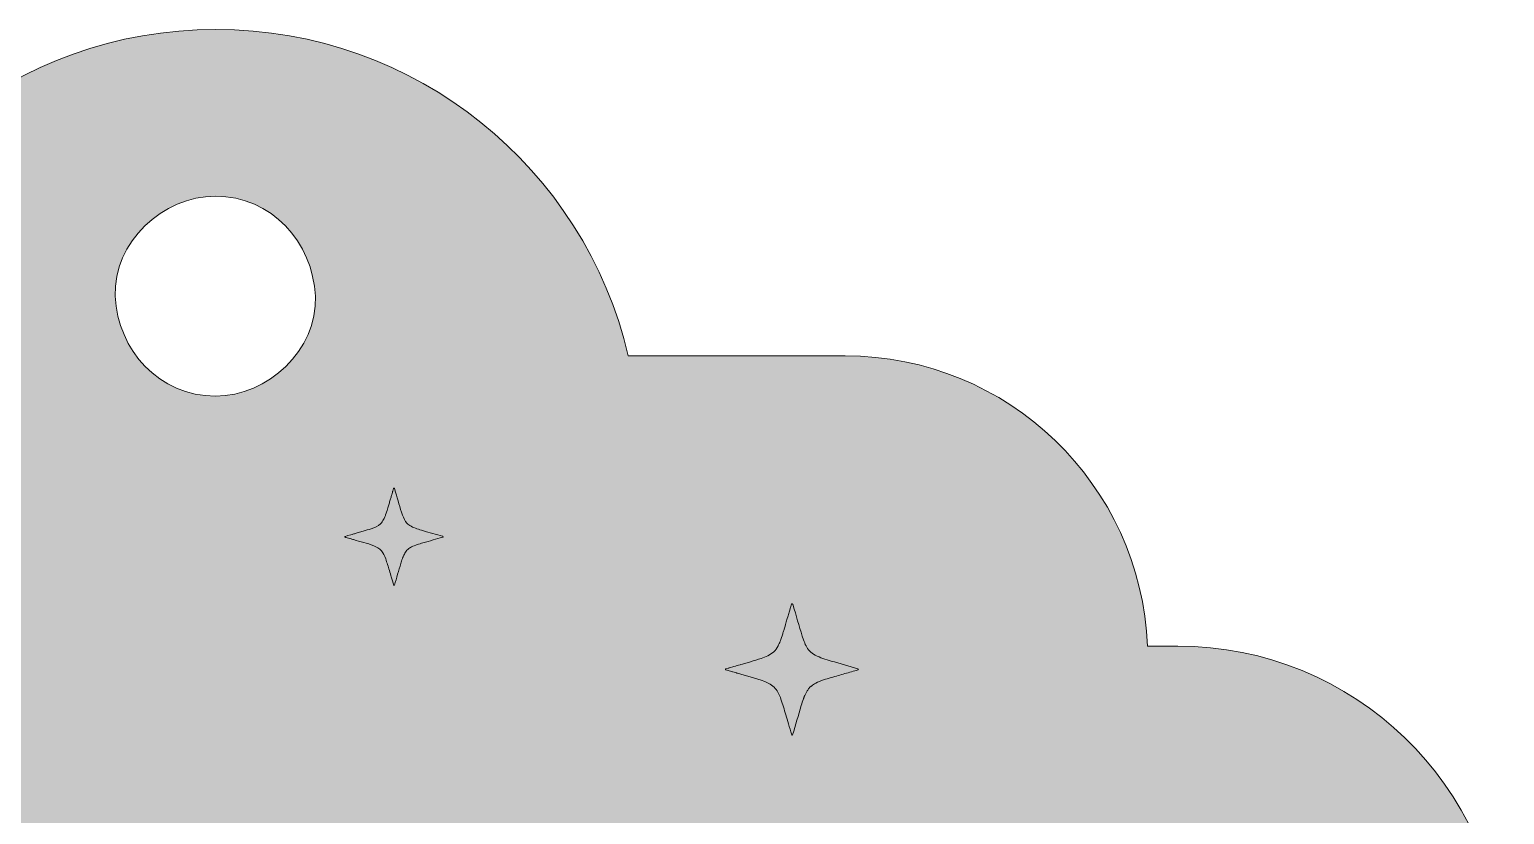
# Model space of a CAD drawing. Extents: x 254 to 755, y -942 to -58.
# Drawn here: x 468.2 to 755, y -210.2 to -57.5 of the extents above; entities that cross this region are included whole.
import ezdxf

# ---------------------------------------------------------------- set-up
doc = ezdxf.new("R2010")
doc.units = 0
doc.header["$MEASUREMENT"] = 0
doc.layers.add('Layer 1', color=7, linetype='Continuous', lineweight=0)

# ---------------------------------------------------------------- blocks, each defined once
blk = doc.blocks.new('Block_1')
at = {"layer": 'Layer 1', "true_color": 0xffdab2, "transparency": 33554687}
h = blk.add_hatch(color=41, dxfattribs=at)
h.dxf.hatch_style = 2
edge = h.paths.add_edge_path()
edge.add_spline(control_points=[(504.39, -89.95), (515.29, -89.95), (523.36, -98.87), (523.82, -109.4), (524.29, -119.91), (514.55, -128.85), (504.39, -128.85), (493.47, -128.85), (485.39, -119.94), (484.93, -109.4), (484.46, -98.9), (494.21, -89.95), (504.39, -89.95)], knot_values=[0, 0, 0, 0, 1, 1, 1, 2, 2, 2, 3, 3, 3, 4, 4, 4, 4], degree=3, periodic=0)
edge = h.paths.add_edge_path()
edge.add_spline(control_points=[(754.96, -238.63), (753.72, -204.64), (725.78, -177.48), (691.51, -177.48), (691.51, -177.48), (685.59, -177.48), (685.59, -177.48), (684.36, -146.07), (658.52, -121.02), (626.83, -121.02), (626.83, -121.02), (584.67, -121.02), (584.67, -121.02), (576.16, -84.61), (543.51, -57.51), (504.49, -57.51), (465.49, -57.51), (432.84, -84.61), (424.33, -121.02), (424.33, -121.02), (382.17, -121.02), (382.17, -121.02), (365.94, -121.02), (351.22, -127.61), (340.58, -138.24), (330.48, -148.36), (324.04, -162.19), (323.41, -177.48), (323.41, -177.48), (317.5, -177.48), (317.5, -177.48), (299.95, -177.48), (284.08, -184.58), (272.58, -196.08), (261.6, -207.07), (254.64, -222.02), (254.04, -238.63), (254.01, -239.41), (253.99, -240.19), (253.99, -240.98), (253.99, -240.98), (253.99, -914.95), (253.99, -914.95), (253.99, -930.16), (266.3, -942.49), (281.52, -942.49), (281.52, -942.49), (727.48, -942.49), (727.48, -942.49), (742.7, -942.49), (755.01, -930.16), (755.01, -914.95), (755.01, -914.95), (755.01, -240.98), (755.01, -240.98), (755.01, -240.19), (754.99, -239.41), (754.96, -238.63)], knot_values=[0, 0, 0, 0, 1, 1, 1, 2, 2, 2, 3, 3, 3, 4, 4, 4, 5, 5, 5, 6, 6, 6, 7, 7, 7, 8, 8, 8, 9, 9, 9, 10, 10, 10, 11, 11, 11, 12, 12, 12, 13, 13, 13, 14, 14, 14, 15, 15, 15, 16, 16, 16, 17, 17, 17, 18, 18, 18, 19, 19, 19, 19], degree=3, periodic=0)
at = {"layer": 'Layer 1'}
for points, knots in [([(754.96, -238.63), (753.72, -204.64), (725.78, -177.48), (691.51, -177.48), (691.51, -177.48), (685.59, -177.48), (685.59, -177.48), (684.36, -146.07), (658.52, -121.02), (626.83, -121.02), (626.83, -121.02), (584.67, -121.02), (584.67, -121.02), (576.16, -84.61), (543.51, -57.51), (504.49, -57.51), (465.49, -57.51), (432.84, -84.61), (424.33, -121.02), (424.33, -121.02), (382.17, -121.02), (382.17, -121.02), (365.94, -121.02), (351.22, -127.61), (340.58, -138.24), (330.48, -148.36), (324.04, -162.19), (323.41, -177.48), (323.41, -177.48), (317.5, -177.48), (317.5, -177.48), (299.95, -177.48), (284.08, -184.58), (272.58, -196.08), (261.6, -207.07), (254.64, -222.02), (254.04, -238.63), (254.01, -239.41), (253.99, -240.19), (253.99, -240.98), (253.99, -240.98), (253.99, -914.95), (253.99, -914.95), (253.99, -930.16), (266.3, -942.49), (281.52, -942.49), (281.52, -942.49), (727.48, -942.49), (727.48, -942.49), (742.7, -942.49), (755.01, -930.16), (755.01, -914.95), (755.01, -914.95), (755.01, -240.98), (755.01, -240.98), (755.01, -240.19), (754.99, -239.41), (754.96, -238.63)], [0, 0, 0, 0, 1, 1, 1, 2, 2, 2, 3, 3, 3, 4, 4, 4, 5, 5, 5, 6, 6, 6, 7, 7, 7, 8, 8, 8, 9, 9, 9, 10, 10, 10, 11, 11, 11, 12, 12, 12, 13, 13, 13, 14, 14, 14, 15, 15, 15, 16, 16, 16, 17, 17, 17, 18, 18, 18, 19, 19, 19, 19]), ([(504.39, -89.95), (515.29, -89.95), (523.36, -98.87), (523.82, -109.4), (524.29, -119.91), (514.55, -128.85), (504.39, -128.85), (493.47, -128.85), (485.39, -119.94), (484.93, -109.4), (484.46, -98.9), (494.21, -89.95), (504.39, -89.95)], [0, 0, 0, 0, 1, 1, 1, 2, 2, 2, 3, 3, 3, 4, 4, 4, 4])]:
    blk.add_open_spline(points, degree=3, knots=knots, dxfattribs=at)
blk = doc.blocks.new('Block_0')
at = {"layer": 'Layer 1', "true_color": 0x542400, "transparency": 33554687}
h = blk.add_hatch(color=38, dxfattribs=at)
h.dxf.hatch_style = 2
edge = h.paths.add_edge_path()
edge.add_spline(control_points=[(548.59, -156.12), (548.58, -156.12), (548.57, -156.12), (548.57, -156.12), (547.29, -155.75), (546, -155.39), (544.72, -155.01), (543.94, -154.78), (543.16, -154.56), (542.44, -154.17), (542.14, -154.01), (541.86, -153.82), (541.63, -153.57), (541.23, -153.11), (540.97, -152.56), (540.76, -151.98), (540.25, -150.52), (539.88, -149.02), (539.42, -147.54), (539.42, -147.54), (539.42, -147.54), (539.42, -147.54), (539.42, -147.54), (539.21, -146.84), (539.21, -146.84), (539.2, -146.83), (539.2, -146.82), (539.19, -146.81), (539.17, -146.78), (539.13, -146.76), (539.09, -146.77), (539.06, -146.78), (539.03, -146.8), (539.02, -146.84), (539.02, -146.84), (538.88, -147.32), (538.88, -147.32), (538.86, -147.38), (538.84, -147.44), (538.82, -147.51), (538.82, -147.51), (538.82, -147.51), (538.82, -147.51), (538.82, -147.51), (538.73, -147.83), (538.73, -147.83), (538.66, -148.05), (538.59, -148.27), (538.53, -148.5), (538.53, -148.5), (538.38, -149.04), (538.38, -149.04), (538.34, -149.15), (538.3, -149.27), (538.27, -149.38), (538.23, -149.51), (538.2, -149.64), (538.16, -149.77), (538.16, -149.77), (538.16, -149.78), (538.16, -149.78), (538.16, -149.78), (537.92, -150.6), (537.92, -150.6), (537.92, -150.6), (537.92, -150.6), (537.92, -150.6), (537.86, -150.76), (537.8, -150.92), (537.76, -151.09), (537.76, -151.09), (537.49, -151.93), (537.49, -151.93), (537.49, -151.93), (537.49, -151.93), (537.49, -151.93), (537.46, -152.01), (537.43, -152.09), (537.4, -152.17), (537.32, -152.4), (537.2, -152.61), (537.09, -152.83), (536.94, -153.15), (536.74, -153.46), (536.48, -153.69), (535.96, -154.14), (535.34, -154.43), (534.69, -154.64), (534.17, -154.81), (533.65, -154.97), (533.13, -155.12), (533.13, -155.12), (531.96, -155.45), (531.96, -155.45), (531.96, -155.45), (531.74, -155.52), (531.74, -155.52), (531.74, -155.52), (531.63, -155.55), (531.63, -155.55), (531.63, -155.55), (531.41, -155.61), (531.41, -155.61), (531.41, -155.61), (531.41, -155.61), (531.41, -155.61), (531.41, -155.61), (531.29, -155.65), (531.29, -155.65), (531.29, -155.65), (531.08, -155.71), (531.08, -155.71), (531.08, -155.71), (531.08, -155.71), (531.08, -155.71), (531.08, -155.71), (530.96, -155.74), (530.96, -155.74), (530.96, -155.74), (530.75, -155.8), (530.75, -155.8), (530.75, -155.8), (530.12, -155.98), (530.12, -155.98), (530.12, -155.98), (530.12, -155.98), (530.12, -155.98), (530.12, -155.98), (530.12, -155.98), (530.12, -155.98), (530.12, -155.98), (530, -156.01), (530, -156.01), (530, -156.01), (530, -156.01), (530, -156.01), (530, -156.01), (530, -156.01), (530, -156.01), (530, -156.01), (529.58, -156.13), (529.58, -156.13), (529.57, -156.14), (529.56, -156.14), (529.55, -156.15), (529.54, -156.17), (529.53, -156.18), (529.53, -156.2), (529.53, -156.21), (529.53, -156.22), (529.53, -156.23), (529.54, -156.25), (529.56, -156.26), (529.58, -156.27), (529.58, -156.27), (529.58, -156.27), (529.58, -156.27), (529.58, -156.27), (529.65, -156.29), (529.65, -156.29), (529.65, -156.29), (529.65, -156.29), (529.65, -156.29), (529.65, -156.29), (529.71, -156.31), (529.71, -156.31), (529.71, -156.31), (529.77, -156.33), (529.77, -156.33), (529.77, -156.33), (529.77, -156.33), (529.77, -156.33), (529.77, -156.33), (530.54, -156.55), (530.54, -156.55), (530.54, -156.55), (530.54, -156.55), (530.54, -156.55), (530.55, -156.56), (530.56, -156.56), (530.57, -156.56), (530.57, -156.56), (530.57, -156.56), (530.57, -156.56), (530.58, -156.57), (530.59, -156.57), (530.59, -156.57), (530.59, -156.57), (530.59, -156.57), (530.59, -156.57), (530.59, -156.57), (531.11, -156.72), (531.11, -156.72), (531.11, -156.72), (531.12, -156.72), (531.12, -156.72), (531.16, -156.74), (531.21, -156.75), (531.26, -156.77), (532.56, -157.16), (533.9, -157.46), (535.17, -157.95), (535.75, -158.18), (536.27, -158.47), (536.68, -158.95), (537.07, -159.4), (537.32, -159.93), (537.5, -160.49), (537.74, -161.24), (537.98, -162), (538.22, -162.76), (538.35, -163.18), (538.47, -163.61), (538.59, -164.03), (538.74, -164.55), (538.9, -165.07), (539.05, -165.61), (539.07, -165.64), (539.1, -165.66), (539.13, -165.66), (539.16, -165.66), (539.19, -165.64), (539.2, -165.61), (539.61, -164.21), (540.02, -162.81), (540.44, -161.42), (540.53, -161.09), (540.63, -160.77), (540.74, -160.45), (540.74, -160.45), (540.76, -160.41), (540.79, -160.34), (540.79, -160.33), (540.8, -160.32), (540.8, -160.3), (540.81, -160.28), (540.82, -160.26), (540.83, -160.23), (540.83, -160.22), (540.84, -160.22), (540.84, -160.21), (540.85, -160.18), (540.86, -160.16), (540.87, -160.13), (540.96, -159.93), (541.09, -159.65), (541.25, -159.38), (541.25, -159.38), (541.25, -159.38), (541.25, -159.37), (541.32, -159.26), (541.39, -159.14), (541.47, -159.04), (541.47, -159.03), (541.48, -159.03), (541.48, -159.02), (541.58, -158.89), (541.69, -158.77), (541.81, -158.67), (541.81, -158.67), (541.81, -158.67), (541.81, -158.67), (541.84, -158.65), (541.86, -158.63), (541.88, -158.61), (541.88, -158.61), (541.88, -158.61), (541.88, -158.61), (542.07, -158.45), (542.29, -158.31), (542.52, -158.19), (543.23, -157.82), (543.99, -157.61), (544.75, -157.38), (545.4, -157.19), (546.06, -157.02), (546.71, -156.83), (547.34, -156.65), (547.96, -156.47), (548.59, -156.29), (548.59, -156.29), (548.59, -156.29), (548.59, -156.29), (548.67, -156.26), (548.67, -156.15), (548.59, -156.12)], knot_values=[0, 0, 0, 0, 1, 1, 1, 2, 2, 2, 3, 3, 3, 4, 4, 4, 5, 5, 5, 6, 6, 6, 7, 7, 7, 8, 8, 8, 9, 9, 9, 10, 10, 10, 11, 11, 11, 12, 12, 12, 13, 13, 13, 14, 14, 14, 15, 15, 15, 16, 16, 16, 17, 17, 17, 18, 18, 18, 19, 19, 19, 20, 20, 20, 21, 21, 21, 22, 22, 22, 23, 23, 23, 24, 24, 24, 25, 25, 25, 26, 26, 26, 27, 27, 27, 28, 28, 28, 29, 29, 29, 30, 30, 30, 31, 31, 31, 32, 32, 32, 33, 33, 33, 34, 34, 34, 35, 35, 35, 36, 36, 36, 37, 37, 37, 38, 38, 38, 39, 39, 39, 40, 40, 40, 41, 41, 41, 42, 42, 42, 43, 43, 43, 44, 44, 44, 45, 45, 45, 46, 46, 46, 47, 47, 47, 48, 48, 48, 49, 49, 49, 50, 50, 50, 51, 51, 51, 52, 52, 52, 53, 53, 53, 54, 54, 54, 55, 55, 55, 56, 56, 56, 57, 57, 57, 58, 58, 58, 59, 59, 59, 60, 60, 60, 61, 61, 61, 62, 62, 62, 63, 63, 63, 64, 64, 64, 65, 65, 65, 66, 66, 66, 67, 67, 67, 68, 68, 68, 69, 69, 69, 70, 70, 70, 71, 71, 71, 72, 72, 72, 73, 73, 73, 74, 74, 74, 75, 75, 75, 76, 76, 76, 77, 77, 77, 78, 78, 78, 79, 79, 79, 80, 80, 80, 81, 81, 81, 82, 82, 82, 83, 83, 83, 84, 84, 84, 85, 85, 85, 86, 86, 86, 87, 87, 87, 88, 88, 88, 89, 89, 89, 90, 90, 90, 91, 91, 91, 92, 92, 92, 93, 93, 93, 94, 94, 94, 95, 95, 95, 95], degree=3, periodic=0)
h = blk.add_hatch(color=38, dxfattribs=at)
h.dxf.hatch_style = 2
edge = h.paths.add_edge_path()
edge.add_spline(control_points=[(629.32, -181.89), (629.31, -181.88), (629.3, -181.88), (629.28, -181.87), (627.55, -181.38), (625.82, -180.89), (624.09, -180.38), (623.04, -180.07), (621.97, -179.77), (621, -179.24), (620.59, -179.03), (620.21, -178.77), (619.91, -178.43), (619.36, -177.81), (619.01, -177.07), (618.73, -176.29), (618.04, -174.31), (617.54, -172.28), (616.92, -170.28), (616.92, -170.28), (616.92, -170.28), (616.92, -170.28), (616.92, -170.28), (616.63, -169.33), (616.63, -169.33), (616.63, -169.32), (616.62, -169.31), (616.62, -169.3), (616.58, -169.25), (616.52, -169.23), (616.47, -169.24), (616.43, -169.25), (616.39, -169.29), (616.38, -169.34), (616.38, -169.34), (616.19, -169.98), (616.19, -169.98), (616.16, -170.06), (616.14, -170.15), (616.11, -170.24), (616.11, -170.24), (616.11, -170.24), (616.11, -170.24), (616.11, -170.24), (615.99, -170.68), (615.99, -170.68), (615.89, -170.97), (615.8, -171.27), (615.72, -171.58), (615.72, -171.58), (615.51, -172.31), (615.51, -172.31), (615.46, -172.46), (615.41, -172.61), (615.37, -172.77), (615.32, -172.94), (615.27, -173.12), (615.22, -173.3), (615.22, -173.3), (615.22, -173.31), (615.22, -173.31), (615.22, -173.31), (614.89, -174.42), (614.89, -174.42), (614.89, -174.42), (614.89, -174.42), (614.89, -174.42), (614.82, -174.64), (614.73, -174.86), (614.68, -175.08), (614.68, -175.08), (614.31, -176.22), (614.31, -176.22), (614.31, -176.22), (614.31, -176.22), (614.31, -176.22), (614.27, -176.33), (614.23, -176.43), (614.19, -176.54), (614.08, -176.85), (613.92, -177.13), (613.78, -177.43), (613.57, -177.87), (613.3, -178.28), (612.94, -178.59), (612.24, -179.2), (611.4, -179.59), (610.52, -179.88), (609.82, -180.11), (609.12, -180.32), (608.42, -180.53), (608.42, -180.53), (606.84, -180.98), (606.84, -180.98), (606.84, -180.98), (606.54, -181.07), (606.54, -181.07), (606.54, -181.07), (606.39, -181.11), (606.39, -181.11), (606.39, -181.11), (606.09, -181.19), (606.09, -181.19), (606.09, -181.19), (606.09, -181.19), (606.09, -181.19), (606.09, -181.19), (605.93, -181.24), (605.93, -181.24), (605.93, -181.24), (605.65, -181.32), (605.65, -181.32), (605.65, -181.32), (605.65, -181.32), (605.65, -181.32), (605.65, -181.32), (605.48, -181.37), (605.48, -181.37), (605.48, -181.37), (605.2, -181.45), (605.2, -181.45), (605.2, -181.45), (604.35, -181.69), (604.35, -181.69), (604.35, -181.69), (604.35, -181.69), (604.35, -181.69), (604.35, -181.69), (604.35, -181.69), (604.35, -181.69), (604.35, -181.69), (604.19, -181.73), (604.19, -181.73), (604.19, -181.74), (604.19, -181.74), (604.19, -181.74), (604.19, -181.74), (604.19, -181.74), (604.19, -181.74), (604.19, -181.74), (603.62, -181.9), (603.62, -181.9), (603.6, -181.9), (603.59, -181.91), (603.58, -181.92), (603.56, -181.94), (603.55, -181.97), (603.55, -181.99), (603.55, -182), (603.55, -182.02), (603.56, -182.03), (603.57, -182.05), (603.59, -182.08), (603.62, -182.09), (603.62, -182.09), (603.62, -182.09), (603.62, -182.09), (603.62, -182.09), (603.71, -182.11), (603.71, -182.11), (603.71, -182.11), (603.71, -182.11), (603.71, -182.11), (603.71, -182.11), (603.79, -182.14), (603.79, -182.14), (603.79, -182.14), (603.87, -182.16), (603.87, -182.16), (603.87, -182.16), (603.87, -182.16), (603.87, -182.16), (603.87, -182.16), (604.92, -182.47), (604.92, -182.47), (604.92, -182.47), (604.92, -182.47), (604.92, -182.47), (604.93, -182.47), (604.95, -182.48), (604.96, -182.48), (604.96, -182.48), (604.96, -182.48), (604.96, -182.48), (604.97, -182.48), (604.98, -182.49), (604.99, -182.49), (604.99, -182.49), (604.99, -182.49), (604.99, -182.49), (604.99, -182.49), (605.69, -182.69), (605.69, -182.69), (605.69, -182.69), (605.69, -182.69), (605.69, -182.69), (605.76, -182.72), (605.82, -182.74), (605.88, -182.76), (607.65, -183.29), (609.45, -183.69), (611.18, -184.36), (611.95, -184.66), (612.66, -185.06), (613.22, -185.71), (613.74, -186.32), (614.08, -187.03), (614.32, -187.79), (614.65, -188.81), (614.98, -189.83), (615.3, -190.86), (615.48, -191.43), (615.63, -192), (615.8, -192.58), (616.01, -193.27), (616.21, -193.97), (616.43, -194.71), (616.44, -194.76), (616.48, -194.78), (616.52, -194.78), (616.56, -194.78), (616.61, -194.76), (616.62, -194.71), (617.18, -192.82), (617.73, -190.93), (618.29, -189.04), (618.42, -188.6), (618.55, -188.16), (618.71, -187.74), (618.71, -187.74), (618.73, -187.68), (618.77, -187.59), (618.77, -187.57), (618.78, -187.56), (618.79, -187.54), (618.8, -187.51), (618.81, -187.48), (618.83, -187.44), (618.83, -187.43), (618.84, -187.42), (618.84, -187.41), (618.85, -187.38), (618.87, -187.34), (618.88, -187.31), (619, -187.03), (619.18, -186.65), (619.39, -186.29), (619.39, -186.29), (619.39, -186.28), (619.4, -186.28), (619.49, -186.12), (619.59, -185.96), (619.69, -185.82), (619.7, -185.82), (619.7, -185.81), (619.7, -185.8), (619.84, -185.63), (619.99, -185.47), (620.16, -185.32), (620.16, -185.32), (620.16, -185.32), (620.16, -185.32), (620.19, -185.3), (620.22, -185.27), (620.24, -185.25), (620.25, -185.25), (620.25, -185.25), (620.25, -185.25), (620.51, -185.03), (620.8, -184.84), (621.11, -184.68), (622.07, -184.18), (623.1, -183.9), (624.13, -183.59), (625.01, -183.33), (625.89, -183.09), (626.77, -182.84), (627.62, -182.6), (628.47, -182.35), (629.32, -182.11), (629.32, -182.11), (629.32, -182.1), (629.32, -182.1), (629.43, -182.07), (629.43, -181.92), (629.32, -181.89)], knot_values=[0, 0, 0, 0, 1, 1, 1, 2, 2, 2, 3, 3, 3, 4, 4, 4, 5, 5, 5, 6, 6, 6, 7, 7, 7, 8, 8, 8, 9, 9, 9, 10, 10, 10, 11, 11, 11, 12, 12, 12, 13, 13, 13, 14, 14, 14, 15, 15, 15, 16, 16, 16, 17, 17, 17, 18, 18, 18, 19, 19, 19, 20, 20, 20, 21, 21, 21, 22, 22, 22, 23, 23, 23, 24, 24, 24, 25, 25, 25, 26, 26, 26, 27, 27, 27, 28, 28, 28, 29, 29, 29, 30, 30, 30, 31, 31, 31, 32, 32, 32, 33, 33, 33, 34, 34, 34, 35, 35, 35, 36, 36, 36, 37, 37, 37, 38, 38, 38, 39, 39, 39, 40, 40, 40, 41, 41, 41, 42, 42, 42, 43, 43, 43, 44, 44, 44, 45, 45, 45, 46, 46, 46, 47, 47, 47, 48, 48, 48, 49, 49, 49, 50, 50, 50, 51, 51, 51, 52, 52, 52, 53, 53, 53, 54, 54, 54, 55, 55, 55, 56, 56, 56, 57, 57, 57, 58, 58, 58, 59, 59, 59, 60, 60, 60, 61, 61, 61, 62, 62, 62, 63, 63, 63, 64, 64, 64, 65, 65, 65, 66, 66, 66, 67, 67, 67, 68, 68, 68, 69, 69, 69, 70, 70, 70, 71, 71, 71, 72, 72, 72, 73, 73, 73, 74, 74, 74, 75, 75, 75, 76, 76, 76, 77, 77, 77, 78, 78, 78, 79, 79, 79, 80, 80, 80, 81, 81, 81, 82, 82, 82, 83, 83, 83, 84, 84, 84, 85, 85, 85, 86, 86, 86, 87, 87, 87, 88, 88, 88, 89, 89, 89, 90, 90, 90, 91, 91, 91, 92, 92, 92, 93, 93, 93, 94, 94, 94, 95, 95, 95, 95], degree=3, periodic=0)
at = {"layer": 'Layer 1'}
for points in [[(548.59, -156.12), (548.58, -156.12), (548.57, -156.12), (548.57, -156.12), (547.29, -155.75), (546, -155.39), (544.72, -155.01), (543.94, -154.78), (543.16, -154.56), (542.44, -154.17), (542.14, -154.01), (541.86, -153.82), (541.63, -153.57), (541.23, -153.11), (540.97, -152.56), (540.76, -151.98), (540.25, -150.52), (539.88, -149.02), (539.42, -147.54), (539.42, -147.54), (539.42, -147.54), (539.42, -147.54), (539.42, -147.54), (539.21, -146.84), (539.21, -146.84), (539.2, -146.83), (539.2, -146.82), (539.19, -146.81), (539.17, -146.78), (539.13, -146.76), (539.09, -146.77), (539.06, -146.78), (539.03, -146.8), (539.02, -146.84), (539.02, -146.84), (538.88, -147.32), (538.88, -147.32), (538.86, -147.38), (538.84, -147.44), (538.82, -147.51), (538.82, -147.51), (538.82, -147.51), (538.82, -147.51), (538.82, -147.51), (538.73, -147.83), (538.73, -147.83), (538.66, -148.05), (538.59, -148.27), (538.53, -148.5), (538.53, -148.5), (538.38, -149.04), (538.38, -149.04), (538.34, -149.15), (538.3, -149.27), (538.27, -149.38), (538.23, -149.51), (538.2, -149.64), (538.16, -149.77), (538.16, -149.77), (538.16, -149.78), (538.16, -149.78), (538.16, -149.78), (537.92, -150.6), (537.92, -150.6), (537.92, -150.6), (537.92, -150.6), (537.92, -150.6), (537.86, -150.76), (537.8, -150.92), (537.76, -151.09), (537.76, -151.09), (537.49, -151.93), (537.49, -151.93), (537.49, -151.93), (537.49, -151.93), (537.49, -151.93), (537.46, -152.01), (537.43, -152.09), (537.4, -152.17), (537.32, -152.4), (537.2, -152.61), (537.09, -152.83), (536.94, -153.15), (536.74, -153.46), (536.48, -153.69), (535.96, -154.14), (535.34, -154.43), (534.69, -154.64), (534.17, -154.81), (533.65, -154.97), (533.13, -155.12), (533.13, -155.12), (531.96, -155.45), (531.96, -155.45), (531.96, -155.45), (531.74, -155.52), (531.74, -155.52), (531.74, -155.52), (531.63, -155.55), (531.63, -155.55), (531.63, -155.55), (531.41, -155.61), (531.41, -155.61), (531.41, -155.61), (531.41, -155.61), (531.41, -155.61), (531.41, -155.61), (531.29, -155.65), (531.29, -155.65), (531.29, -155.65), (531.08, -155.71), (531.08, -155.71), (531.08, -155.71), (531.08, -155.71), (531.08, -155.71), (531.08, -155.71), (530.96, -155.74), (530.96, -155.74), (530.96, -155.74), (530.75, -155.8), (530.75, -155.8), (530.75, -155.8), (530.12, -155.98), (530.12, -155.98), (530.12, -155.98), (530.12, -155.98), (530.12, -155.98), (530.12, -155.98), (530.12, -155.98), (530.12, -155.98), (530.12, -155.98), (530, -156.01), (530, -156.01), (530, -156.01), (530, -156.01), (530, -156.01), (530, -156.01), (530, -156.01), (530, -156.01), (530, -156.01), (529.58, -156.13), (529.58, -156.13), (529.57, -156.14), (529.56, -156.14), (529.55, -156.15), (529.54, -156.17), (529.53, -156.18), (529.53, -156.2), (529.53, -156.21), (529.53, -156.22), (529.53, -156.23), (529.54, -156.25), (529.56, -156.26), (529.58, -156.27), (529.58, -156.27), (529.58, -156.27), (529.58, -156.27), (529.58, -156.27), (529.65, -156.29), (529.65, -156.29), (529.65, -156.29), (529.65, -156.29), (529.65, -156.29), (529.65, -156.29), (529.71, -156.31), (529.71, -156.31), (529.71, -156.31), (529.77, -156.33), (529.77, -156.33), (529.77, -156.33), (529.77, -156.33), (529.77, -156.33), (529.77, -156.33), (530.54, -156.55), (530.54, -156.55), (530.54, -156.55), (530.54, -156.55), (530.54, -156.55), (530.55, -156.56), (530.56, -156.56), (530.57, -156.56), (530.57, -156.56), (530.57, -156.56), (530.57, -156.56), (530.58, -156.57), (530.59, -156.57), (530.59, -156.57), (530.59, -156.57), (530.59, -156.57), (530.59, -156.57), (530.59, -156.57), (531.11, -156.72), (531.11, -156.72), (531.11, -156.72), (531.12, -156.72), (531.12, -156.72), (531.16, -156.74), (531.21, -156.75), (531.26, -156.77), (532.56, -157.16), (533.9, -157.46), (535.17, -157.95), (535.75, -158.18), (536.27, -158.47), (536.68, -158.95), (537.07, -159.4), (537.32, -159.93), (537.5, -160.49), (537.74, -161.24), (537.98, -162), (538.22, -162.76), (538.35, -163.18), (538.47, -163.61), (538.59, -164.03), (538.74, -164.55), (538.9, -165.07), (539.05, -165.61), (539.07, -165.64), (539.1, -165.66), (539.13, -165.66), (539.16, -165.66), (539.19, -165.64), (539.2, -165.61), (539.61, -164.21), (540.02, -162.81), (540.44, -161.42), (540.53, -161.09), (540.63, -160.77), (540.74, -160.45), (540.74, -160.45), (540.76, -160.41), (540.79, -160.34), (540.79, -160.33), (540.8, -160.32), (540.8, -160.3), (540.81, -160.28), (540.82, -160.26), (540.83, -160.23), (540.83, -160.22), (540.84, -160.22), (540.84, -160.21), (540.85, -160.18), (540.86, -160.16), (540.87, -160.13), (540.96, -159.93), (541.09, -159.65), (541.25, -159.38), (541.25, -159.38), (541.25, -159.38), (541.25, -159.37), (541.32, -159.26), (541.39, -159.14), (541.47, -159.04), (541.47, -159.03), (541.48, -159.03), (541.48, -159.02), (541.58, -158.89), (541.69, -158.77), (541.81, -158.67), (541.81, -158.67), (541.81, -158.67), (541.81, -158.67), (541.84, -158.65), (541.86, -158.63), (541.88, -158.61), (541.88, -158.61), (541.88, -158.61), (541.88, -158.61), (542.07, -158.45), (542.29, -158.31), (542.52, -158.19), (543.23, -157.82), (543.99, -157.61), (544.75, -157.38), (545.4, -157.19), (546.06, -157.02), (546.71, -156.83), (547.34, -156.65), (547.96, -156.47), (548.59, -156.29), (548.59, -156.29), (548.59, -156.29), (548.59, -156.29), (548.67, -156.26), (548.67, -156.15), (548.59, -156.12)], [(629.32, -181.89), (629.31, -181.88), (629.3, -181.88), (629.28, -181.87), (627.55, -181.38), (625.82, -180.89), (624.09, -180.38), (623.04, -180.07), (621.97, -179.77), (621, -179.24), (620.59, -179.03), (620.21, -178.77), (619.91, -178.43), (619.36, -177.81), (619.01, -177.07), (618.73, -176.29), (618.04, -174.31), (617.54, -172.28), (616.92, -170.28), (616.92, -170.28), (616.92, -170.28), (616.92, -170.28), (616.92, -170.28), (616.63, -169.33), (616.63, -169.33), (616.63, -169.32), (616.62, -169.31), (616.62, -169.3), (616.58, -169.25), (616.52, -169.23), (616.47, -169.24), (616.43, -169.25), (616.39, -169.29), (616.38, -169.34), (616.38, -169.34), (616.19, -169.98), (616.19, -169.98), (616.16, -170.06), (616.14, -170.15), (616.11, -170.24), (616.11, -170.24), (616.11, -170.24), (616.11, -170.24), (616.11, -170.24), (615.99, -170.68), (615.99, -170.68), (615.89, -170.97), (615.8, -171.27), (615.72, -171.58), (615.72, -171.58), (615.51, -172.31), (615.51, -172.31), (615.46, -172.46), (615.41, -172.61), (615.37, -172.77), (615.32, -172.94), (615.27, -173.12), (615.22, -173.3), (615.22, -173.3), (615.22, -173.31), (615.22, -173.31), (615.22, -173.31), (614.89, -174.42), (614.89, -174.42), (614.89, -174.42), (614.89, -174.42), (614.89, -174.42), (614.82, -174.64), (614.73, -174.86), (614.68, -175.08), (614.68, -175.08), (614.31, -176.22), (614.31, -176.22), (614.31, -176.22), (614.31, -176.22), (614.31, -176.22), (614.27, -176.33), (614.23, -176.43), (614.19, -176.54), (614.08, -176.85), (613.92, -177.13), (613.78, -177.43), (613.57, -177.87), (613.3, -178.28), (612.94, -178.59), (612.24, -179.2), (611.4, -179.59), (610.52, -179.88), (609.82, -180.11), (609.12, -180.32), (608.42, -180.53), (608.42, -180.53), (606.84, -180.98), (606.84, -180.98), (606.84, -180.98), (606.54, -181.07), (606.54, -181.07), (606.54, -181.07), (606.39, -181.11), (606.39, -181.11), (606.39, -181.11), (606.09, -181.19), (606.09, -181.19), (606.09, -181.19), (606.09, -181.19), (606.09, -181.19), (606.09, -181.19), (605.93, -181.24), (605.93, -181.24), (605.93, -181.24), (605.65, -181.32), (605.65, -181.32), (605.65, -181.32), (605.65, -181.32), (605.65, -181.32), (605.65, -181.32), (605.48, -181.37), (605.48, -181.37), (605.48, -181.37), (605.2, -181.45), (605.2, -181.45), (605.2, -181.45), (604.35, -181.69), (604.35, -181.69), (604.35, -181.69), (604.35, -181.69), (604.35, -181.69), (604.35, -181.69), (604.35, -181.69), (604.35, -181.69), (604.35, -181.69), (604.19, -181.73), (604.19, -181.73), (604.19, -181.74), (604.19, -181.74), (604.19, -181.74), (604.19, -181.74), (604.19, -181.74), (604.19, -181.74), (604.19, -181.74), (603.62, -181.9), (603.62, -181.9), (603.6, -181.9), (603.59, -181.91), (603.58, -181.92), (603.56, -181.94), (603.55, -181.97), (603.55, -181.99), (603.55, -182), (603.55, -182.02), (603.56, -182.03), (603.57, -182.05), (603.59, -182.08), (603.62, -182.09), (603.62, -182.09), (603.62, -182.09), (603.62, -182.09), (603.62, -182.09), (603.71, -182.11), (603.71, -182.11), (603.71, -182.11), (603.71, -182.11), (603.71, -182.11), (603.71, -182.11), (603.79, -182.14), (603.79, -182.14), (603.79, -182.14), (603.87, -182.16), (603.87, -182.16), (603.87, -182.16), (603.87, -182.16), (603.87, -182.16), (603.87, -182.16), (604.92, -182.47), (604.92, -182.47), (604.92, -182.47), (604.92, -182.47), (604.92, -182.47), (604.93, -182.47), (604.95, -182.48), (604.96, -182.48), (604.96, -182.48), (604.96, -182.48), (604.96, -182.48), (604.97, -182.48), (604.98, -182.49), (604.99, -182.49), (604.99, -182.49), (604.99, -182.49), (604.99, -182.49), (604.99, -182.49), (605.69, -182.69), (605.69, -182.69), (605.69, -182.69), (605.69, -182.69), (605.69, -182.69), (605.76, -182.72), (605.82, -182.74), (605.88, -182.76), (607.65, -183.29), (609.45, -183.69), (611.18, -184.36), (611.95, -184.66), (612.66, -185.06), (613.22, -185.71), (613.74, -186.32), (614.08, -187.03), (614.32, -187.79), (614.65, -188.81), (614.98, -189.83), (615.3, -190.86), (615.48, -191.43), (615.63, -192), (615.8, -192.58), (616.01, -193.27), (616.21, -193.97), (616.43, -194.71), (616.44, -194.76), (616.48, -194.78), (616.52, -194.78), (616.56, -194.78), (616.61, -194.76), (616.62, -194.71), (617.18, -192.82), (617.73, -190.93), (618.29, -189.04), (618.42, -188.6), (618.55, -188.16), (618.71, -187.74), (618.71, -187.74), (618.73, -187.68), (618.77, -187.59), (618.77, -187.57), (618.78, -187.56), (618.79, -187.54), (618.8, -187.51), (618.81, -187.48), (618.83, -187.44), (618.83, -187.43), (618.84, -187.42), (618.84, -187.41), (618.85, -187.38), (618.87, -187.34), (618.88, -187.31), (619, -187.03), (619.18, -186.65), (619.39, -186.29), (619.39, -186.29), (619.39, -186.28), (619.4, -186.28), (619.49, -186.12), (619.59, -185.96), (619.69, -185.82), (619.7, -185.82), (619.7, -185.81), (619.7, -185.8), (619.84, -185.63), (619.99, -185.47), (620.16, -185.32), (620.16, -185.32), (620.16, -185.32), (620.16, -185.32), (620.19, -185.3), (620.22, -185.27), (620.24, -185.25), (620.25, -185.25), (620.25, -185.25), (620.25, -185.25), (620.51, -185.03), (620.8, -184.84), (621.11, -184.68), (622.07, -184.18), (623.1, -183.9), (624.13, -183.59), (625.01, -183.33), (625.89, -183.09), (626.77, -182.84), (627.62, -182.6), (628.47, -182.35), (629.32, -182.11), (629.32, -182.11), (629.32, -182.1), (629.32, -182.1), (629.43, -182.07), (629.43, -181.92), (629.32, -181.89)]]:
    blk.add_open_spline(points, degree=3, knots=[0, 0, 0, 0, 1, 1, 1, 2, 2, 2, 3, 3, 3, 4, 4, 4, 5, 5, 5, 6, 6, 6, 7, 7, 7, 8, 8, 8, 9, 9, 9, 10, 10, 10, 11, 11, 11, 12, 12, 12, 13, 13, 13, 14, 14, 14, 15, 15, 15, 16, 16, 16, 17, 17, 17, 18, 18, 18, 19, 19, 19, 20, 20, 20, 21, 21, 21, 22, 22, 22, 23, 23, 23, 24, 24, 24, 25, 25, 25, 26, 26, 26, 27, 27, 27, 28, 28, 28, 29, 29, 29, 30, 30, 30, 31, 31, 31, 32, 32, 32, 33, 33, 33, 34, 34, 34, 35, 35, 35, 36, 36, 36, 37, 37, 37, 38, 38, 38, 39, 39, 39, 40, 40, 40, 41, 41, 41, 42, 42, 42, 43, 43, 43, 44, 44, 44, 45, 45, 45, 46, 46, 46, 47, 47, 47, 48, 48, 48, 49, 49, 49, 50, 50, 50, 51, 51, 51, 52, 52, 52, 53, 53, 53, 54, 54, 54, 55, 55, 55, 56, 56, 56, 57, 57, 57, 58, 58, 58, 59, 59, 59, 60, 60, 60, 61, 61, 61, 62, 62, 62, 63, 63, 63, 64, 64, 64, 65, 65, 65, 66, 66, 66, 67, 67, 67, 68, 68, 68, 69, 69, 69, 70, 70, 70, 71, 71, 71, 72, 72, 72, 73, 73, 73, 74, 74, 74, 75, 75, 75, 76, 76, 76, 77, 77, 77, 78, 78, 78, 79, 79, 79, 80, 80, 80, 81, 81, 81, 82, 82, 82, 83, 83, 83, 84, 84, 84, 85, 85, 85, 86, 86, 86, 87, 87, 87, 88, 88, 88, 89, 89, 89, 90, 90, 90, 91, 91, 91, 92, 92, 92, 93, 93, 93, 94, 94, 94, 95, 95, 95, 95], dxfattribs=at)
blk.add_blockref('Block_1', (0, 0), dxfattribs=at)

msp = doc.modelspace()

# ---------------------------------------------------------------- block references
at = {"layer": 'Layer 1'}
msp.add_blockref('Block_0', (0, 0), dxfattribs=at)

doc.saveas('drawing.dxf')
